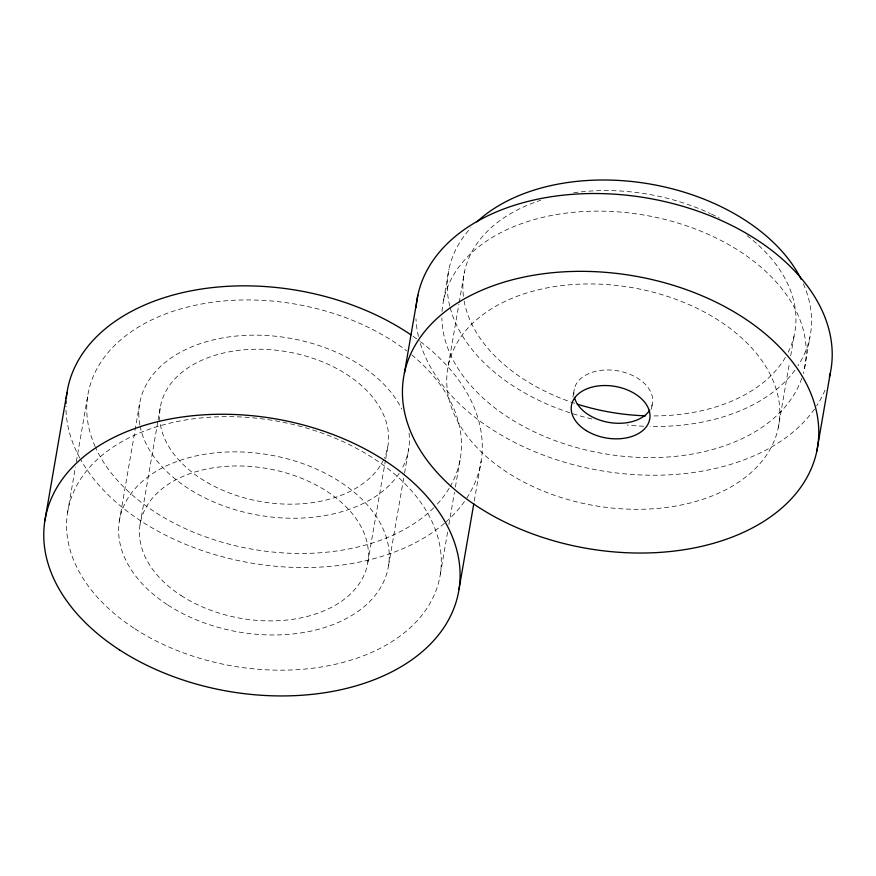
<?xml version="1.0" encoding="UTF-8"?>
<svg xmlns="http://www.w3.org/2000/svg" width="876" height="876" viewBox="0 0 876 876"><rect width="100%" height="100%" fill="white"/><g stroke="black" fill="none" stroke-linecap="round" stroke-linejoin="round"><path stroke-width="0.66" stroke-dasharray="4.38 3.29" d="M67.561 512.591L75.446 466.974M76.365 461.608L87.72 395.864M119.333 521.154L139.492 404.427M140.04 524.582L157.888 421.268M158.118 419.933L160.198 407.855M367.832 562.261L385.451 460.294M385.681 458.958L387.991 445.545M388.539 565.688L404.307 474.464M404.537 473.117L408.709 448.972M443.617 300.172L448.994 269.052M448.326 365.358L458.925 303.994M459.155 302.658L464.455 271.976M440.31 574.262L447.964 529.98M448.884 524.615L454.447 492.411M455.378 487.045L460.48 457.535M474.255 501.083L481.187 460.962M572.904 397.003L574.251 389.229M651.426 409.212L652.324 404.022M778.249 427.893A167.929 110.606 9.8 0 0 550.643 287.24A167.929 110.606 9.8 0 0 510.96 474.748A167.929 110.606 9.8 0 0 778.249 427.893L789.539 362.533M790.689 355.853L794.379 334.512M804.464 368.577L809.84 337.446M825.017 390.105A209.911 138.266 9.8 0 1 816.64 405.884M814.439 409.125A209.911 138.266 9.8 0 1 600.958 470.697A209.911 138.266 9.8 0 1 419.768 341.541M418.465 336.493A209.911 138.266 9.8 0 1 415.969 318.82M442.051 311.473A183.664 120.976 9.8 0 1 644.364 215.113A183.664 120.976 9.8 0 1 803.259 373.505M801.737 378.355A183.664 120.976 9.8 0 1 604.659 453.79A183.664 120.976 9.8 0 1 441.887 317.835M573.922 394.156A39.738 26.181 9.8 0 1 618.708 371.008A39.738 26.181 9.8 0 1 650.616 408.698M803.336 283.78A183.664 120.976 9.8 0 1 797.937 365.818M794.893 370.209A183.664 120.976 9.8 0 1 650.014 426.437M643.685 426.229A183.664 120.976 9.8 0 1 627.161 425.002M591.837 418.98A183.664 120.976 9.8 0 1 572.192 413.538M569.783 412.76A183.664 120.976 9.8 0 1 450.078 307.312M449.749 306.02A183.664 120.976 9.8 0 1 470.883 227.859M747.042 235.655A167.929 110.606 9.8 0 1 788.247 352.13M785.4 357.375A167.929 110.606 9.8 0 1 652.138 415.925M574.765 403.321A167.929 110.606 9.8 0 1 464.149 301.059M463.426 296.351A167.929 110.606 9.8 0 1 540.656 200.308M573.703 192.764A167.929 110.606 9.8 0 1 579.912 191.975M581.16 191.844A167.929 110.606 9.8 0 1 710.305 213.569M711.443 214.105A167.929 110.606 9.8 0 1 719.284 218.025M409.048 433.083A136.437 89.867 9.8 0 1 401.613 469.339M399.171 473.358A136.437 89.867 9.8 0 1 257.719 515.066A136.437 89.867 9.8 0 1 140.28 427.214M139.821 424.915A136.437 89.867 9.8 0 1 243.189 335.497A136.437 89.867 9.8 0 1 401.788 409.037M383.787 459.287A115.446 76.048 9.8 0 1 191.22 471.595A115.446 76.048 9.8 0 1 246.55 349.612A115.446 76.048 9.8 0 1 384.29 458.181M411.742 354.857A188.92 124.436 9.8 0 1 449.848 487.144M449.158 488.304A188.92 124.436 9.8 0 1 434.573 506.952M433.697 507.828A188.92 124.436 9.8 0 1 251.576 549.088A188.92 124.436 9.8 0 1 95.692 447.789M95.188 446.672A188.92 124.436 9.8 0 1 177.259 309.94A188.92 124.436 9.8 0 1 406.639 350.816M420.469 341.695A209.911 138.266 9.8 0 1 465.944 499.342M464.466 501.499A209.911 138.266 9.8 0 1 445.304 522.534M444.373 523.344A209.911 138.266 9.8 0 1 249.54 562.764A209.911 138.266 9.8 0 1 80.504 459.276M79.913 458.192A209.911 138.266 9.8 0 1 65.919 406.07M413.056 336.307A209.911 138.266 9.8 0 1 419.429 340.906M134.827 628.771A188.92 124.436 9.8 0 0 438.745 581.916A188.92 124.436 9.8 0 0 188.241 419.571A188.92 124.436 9.8 0 0 134.827 628.771M167.918 605.064A136.437 89.867 9.8 0 0 387.411 571.229A136.437 89.867 9.8 0 0 206.495 453.976A136.437 89.867 9.8 0 0 167.918 605.064M181.146 595.581A115.446 76.048 9.8 0 0 366.88 566.947A115.446 76.048 9.8 0 0 213.788 467.74A115.446 76.048 9.8 0 0 181.146 595.581"/><path stroke-width="1.31" d="M44.84 520.837L67.014 392.437M404.394 373.099L417.841 295.289M459.002 589.351L473.796 503.755M816.793 451.271A209.911 138.266 9.8 0 0 532.301 275.458A209.911 138.266 9.8 0 0 482.698 509.843A209.911 138.266 9.8 0 0 816.793 451.271L830.24 373.461M416.1 307.575A209.911 138.266 9.8 0 1 646.181 197.888A209.911 138.266 9.8 0 1 829.386 377.085M649.751 410.165A39.738 26.181 9.8 0 1 609.094 422.462A39.738 26.181 9.8 0 1 574.481 397.507M476.829 221.891A183.664 120.976 9.8 0 1 651.229 184.245A183.664 120.976 9.8 0 1 801.277 279.422M645.645 415.815A167.929 110.606 9.8 0 1 577.24 404.121M65.974 403.573A209.911 138.266 9.8 0 1 66.083 401.088M66.269 398.602A209.911 138.266 9.8 0 1 193.388 290.394A209.911 138.266 9.8 0 1 410.888 334.807M586.383 430.674A39.738 26.181 9.8 0 0 649.631 419.593A39.738 26.181 9.8 0 0 595.779 386.305A39.738 26.181 9.8 0 0 586.383 430.674M119.574 649.926A209.911 138.266 9.8 0 0 457.261 597.87A209.911 138.266 9.8 0 0 178.934 417.491A209.911 138.266 9.8 0 0 119.574 649.926"/></g></svg>
